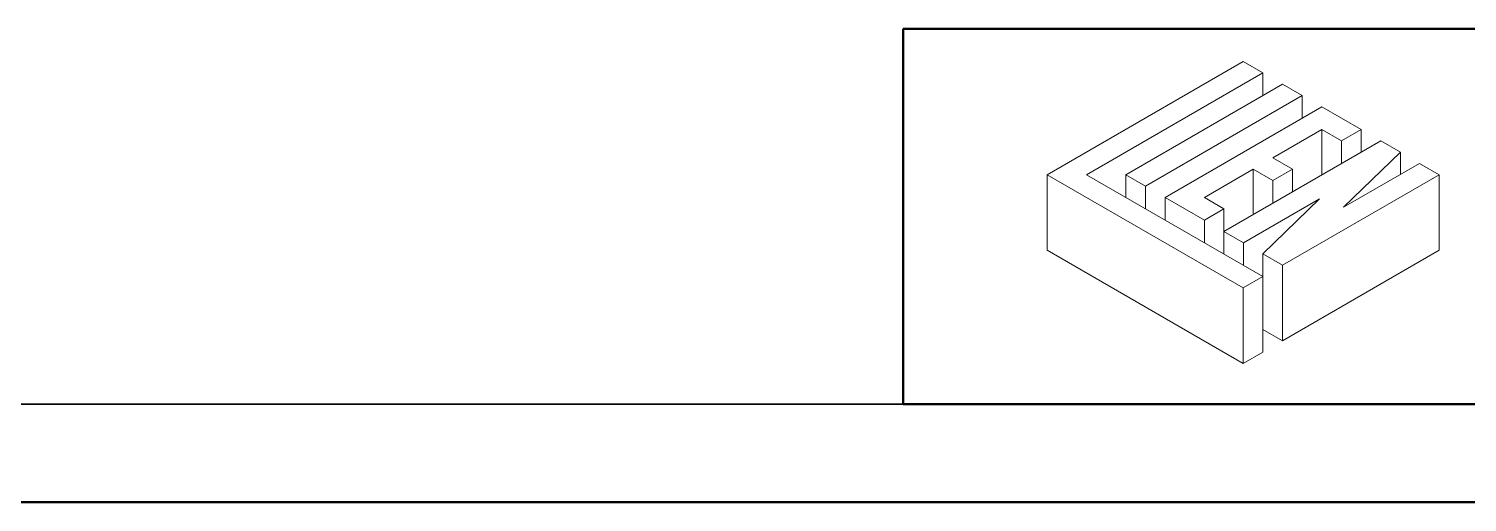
# Model space of a CAD drawing. Header units: millimetres. Extents: x 0 to 279, y 0 to 216.
# Drawn here: x 66.3 to 159.7, y 0 to 30.7 of the extents above; entities that cross this region are included whole.
import ezdxf

# ---------------------------------------------------------------- set-up
doc = ezdxf.new("R2010")
doc.units = ezdxf.units.MM
doc.layers.add('PAGE_BORDER', color=7, linetype='Continuous')
doc.layers.add('TITLE_BLOCK_BORDER', color=7, linetype='Continuous')

# ---------------------------------------------------------------- blocks, each defined once
blk = doc.blocks.new('Lien3D Logo')
at = {"color": 7, "linetype": 'Continuous', "lineweight": 18}
for p, q in [((10.607, 16.329), (0, 10.206)), ((2.128, 10.206), (11.67, 15.715)), ((11.67, 15.715), (10.607, 16.329)), ((11.67, 15.715), (11.67, 14.486)), ((12.734, 15.101), (4.255, 10.206)), ((13.798, 14.486), (12.734, 15.101)), ((5.319, 9.592), (13.798, 14.486)), ((13.798, 14.486), (13.798, 13.258)), ((14.862, 13.872), (6.383, 8.977)), ((16.99, 12.644), (14.862, 13.872)), ((12.218, 11.118), (14.862, 12.644)), ((14.862, 12.644), (15.926, 12.03)), ((14.862, 12.644), (14.862, 10.187)), ((15.926, 12.03), (16.99, 12.644)), ((16.99, 12.644), (16.99, 11.416)), ((18.054, 12.03), (9.575, 7.135)), ((15.926, 12.03), (15.926, 10.801)), ((19.118, 11.416), (18.054, 12.03)), ((13.282, 10.504), (12.218, 11.118)), ((16.039, 8.447), (19.118, 11.416)), ((19.118, 11.416), (19.118, 10.224)), ((0, 10.206), (0, 6.123)), ((0, 10.206), (10.607, 4.083)), ((11.67, 4.697), (2.128, 10.206)), ((4.255, 10.206), (4.255, 8.977)), ((4.255, 10.206), (5.319, 9.592)), ((8.511, 8.977), (11.155, 10.504)), ((11.155, 10.504), (12.218, 9.889)), ((11.155, 10.504), (11.155, 8.047)), ((12.218, 9.889), (13.282, 10.504)), ((12.734, 5.311), (21.213, 10.206)), ((13.282, 10.504), (13.282, 9.275)), ((20.149, 10.82), (16.039, 8.447)), ((21.213, 10.206), (20.149, 10.82)), ((21.213, 10.206), (21.213, 6.123)), ((5.319, 9.592), (5.319, 8.363)), ((12.218, 9.889), (12.218, 8.661)), ((6.383, 8.977), (8.511, 7.749)), ((6.383, 8.977), (6.383, 7.749)), ((9.575, 8.363), (8.511, 8.977)), ((10.639, 6.521), (14.749, 8.893)), ((14.749, 8.893), (11.67, 5.925)), ((8.511, 7.749), (9.575, 8.363)), ((9.575, 8.363), (9.575, 7.135)), ((8.511, 7.749), (8.511, 6.521)), ((9.575, 7.135), (10.639, 6.521)), ((9.575, 7.135), (9.575, 5.907)), ((10.639, 6.521), (10.639, 5.293)), ((0, 6.123), (10.607, 0)), ((11.67, 5.925), (12.734, 5.311)), ((11.67, 5.925), (11.67, 4.697)), ((12.734, 1.228), (21.213, 6.123)), ((10.607, 4.083), (11.67, 4.697)), ((11.67, 4.697), (11.67, 0.614)), ((12.734, 5.311), (12.734, 1.228)), ((10.607, 4.083), (10.607, 0)), ((11.67, 1.842), (12.734, 1.228)), ((10.607, 0), (11.67, 0.614))]:
    blk.add_line(p, q, dxfattribs=at)

msp = doc.modelspace()

# ---------------------------------------------------------------- linework, layer by layer
at = {"color": 7, "linetype": 'Continuous', "lineweight": 50}
msp.add_line((0, 0), (279.4, 0), dxfattribs=at)
at = {"layer": 'PAGE_BORDER', "lineweight": 35}
msp.add_line((6.35, 6.35), (273.05, 6.35), dxfattribs=at)
at = {"layer": 'TITLE_BLOCK_BORDER', "lineweight": 50}
for p, q in [((123.087, 30.708), (123.087, 6.35)), ((166.18, 30.708), (123.087, 30.708)), ((166.18, 6.35), (123.087, 6.35))]:
    msp.add_line(p, q, dxfattribs=at)

# ---------------------------------------------------------------- block references
at = {"layer": 'TITLE_BLOCK_BORDER', "xscale": 1.2, "yscale": 1.2, "zscale": 1.2}
msp.add_blockref('Lien3D Logo', (132.432, 8.997), dxfattribs=at)

doc.saveas('drawing.dxf')
